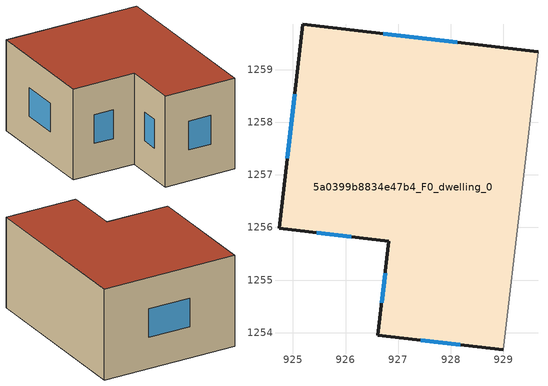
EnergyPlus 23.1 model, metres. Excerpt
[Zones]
5a0399b8834e47b4_F0_dwelling_0
 floor ground (EU_floor_Construction): 929.66,1259.34 929,1253.68 926.61,1253.95 926.82,1255.74 924.73,1255.98 925.18,1259.86 z0
 wall outside (EU_wall_Construction): 929.66,1259.34 925.18,1259.86 924.73,1255.98 926.82,1255.74 926.61,1253.95 929,1253.68 z0:3
 wall adiabatic (EU_wall_Construction): 929,1253.68 929.66,1259.34 z0:3
 window (EU_Window_Construction): 927.43,1253.86 928.18,1253.77 / 926.75,1255.13 926.69,1254.57 / 925.45,1255.9 926.11,1255.82 / 925.03,1258.53 924.89,1257.31 / 928.13,1259.52 926.72,1259.68 z1.03:1.97
 roof outside (EU_roof_Construction): 929,1253.68 929.66,1259.34 925.18,1259.86 924.73,1255.98 926.82,1255.74 926.61,1253.95 z3
[Building]
EU S2 Campaign: North Axis=0; Terrain=City; Solar Distribution=FullExterior
[Site:Location]
Cape.Town.Intl.AP: Latitude=-33.965; Longitude=18.602; Time Zone=2; Elevation=46
[SizingPeriod:WeatherFileDays]
AnnualSizingPeriod: Begin Month=1; Begin Day of Month=1; End Month=12; End Day of Month=31; Day of Week for Start Day=Monday; Use Weather File Daylight Saving Period=No; Use Weather File Rain and Snow Indicators=No
[MATERIAL]
EU_InternalMass_Material: Roughness=MediumRough; Thickness=0.1; Conductivity=1; Density=1800; Specific Heat=900; Thermal Absorptance=0.9; Solar Absorptance=0.7; Visible Absorptance=0.7
[MATERIAL:NOMASS] Roughness=MediumRough; Thermal Absorptance=0.9; Solar Absorptance=0.7; Visible Absorptance=0.7
Name | Thermal Resistance
EU_wall_NoMass | 0.493876
EU_roof_NoMass | 0.449382
EU_floor_NoMass | 1.25
[WINDOWMATERIAL:SIMPLEGLAZINGSYSTEM]
EU_Window_SimpleGlazing: UFactor=4.4; Solar Heat Gain Coefficient=0.85; Visible Transmittance=0.85
[CONSTRUCTION]
EU_wall_Construction: EU_wall_NoMass
EU_roof_Construction: EU_roof_NoMass
EU_floor_Construction: EU_floor_NoMass
EU_Window_Construction: EU_Window_SimpleGlazing
EU_InternalMass_Construction: EU_InternalMass_Material
[ZONE]
5a0399b8834e47b4_F0_dwelling_0: Type=1; Multiplier=1; Ceiling Height=autocalculate; Volume=65.6407; Floor Area=autocalculate; Part of Total Floor Area=Yes
[INTERNALMASS]
5a0399b8834e47b4_F0_dwelling_0_EU_InternalMass: Construction=EU_InternalMass_Construction; Zone or ZoneList=5a0399b8834e47b4_F0_dwelling_0; Surface Area=21.8803
[OTHEREQUIPMENT]
EU_Step8_InternalGain_5a0399b8834e47b4_F0_dwelling_0_f000: Fuel Type=Electricity; Zone or ZoneList or Space or SpaceList=5a0399b8834e47b4_F0_dwelling_0; Schedule=EU_Step8_GainSchedule_5a0399b8834e47b4_F0_dwelling_0_f000; Design Level Calculation Method=Watts/Area; Power per Zone Floor Area=1; Fraction Latent=0; Fraction Radiant=0; Fraction Lost=0; Carbon Dioxide Generation Rate=0; EndUse Subcategory=EU_Step8_InternalGains
[ZONEVENTILATION:DESIGNFLOWRATE]
EU_ConstantAir_5a0399b8834e47b4_F0_dwelling_0: Zone or ZoneList or Space or SpaceList=5a0399b8834e47b4_F0_dwelling_0; Schedule=EU_AlwaysOn; Design Flow Rate Calculation Method=AirChanges/Hour; Air Changes per Hour=0.64; Ventilation Type=Natural; Fan Pressure Rise=0; Fan Total Efficiency=1; Constant Term Coefficient=1; Temperature Term Coefficient=0; Velocity Term Coefficient=0; Velocity Squared Term Coefficient=0; Minimum Indoor Temperature=-100; Maximum Indoor Temperature=100; Delta Temperature=-100; Minimum Outdoor Temperature=-100; Maximum Outdoor Temperature=100; Maximum Wind Speed=40
[HVACTEMPLATE:THERMOSTAT]
EU_HeatOnly_5a0399b8834e47b4_F0_dwelling_0: Constant Heating Setpoint=20; Constant Cooling Setpoint=50
[HVACTEMPLATE:ZONE:IDEALLOADSAIRSYSTEM]
5a0399b8834e47b4_F0_dwelling_0: Template Thermostat=EU_HeatOnly_5a0399b8834e47b4_F0_dwelling_0; System Availability Schedule=EU_AlwaysOn; Maximum Heating Supply Air Temperature=50; Minimum Cooling Supply Air Temperature=13; Maximum Heating Supply Air Humidity Ratio=0.0156; Minimum Cooling Supply Air Humidity Ratio=0.0077; Heating Limit=NoLimit; Cooling Limit=NoLimit; Heating Availability Schedule=EU_AlwaysOn; Cooling Availability Schedule=EU_CoolingOff; Dehumidification Control Type=ConstantSensibleHeatRatio; Cooling Sensible Heat Ratio=0.7; Dehumidification Setpoint=60; Humidification Control Type=None; Humidification Setpoint=30; Outdoor Air Method=None; Outdoor Air Flow Rate per Person=0.00944; Outdoor Air Flow Rate per Zone Floor Area=0; Outdoor Air Flow Rate per Zone=0; Demand Controlled Ventilation Type=None; Outdoor Air Economizer Type=NoEconomizer; Heat Recovery Type=None; Sensible Heat Recovery Effectiveness=0.7; Latent Heat Recovery Effectiveness=0.65
[SIZING:ZONE]
5a0399b8834e47b4_F0_dwelling_0: Zone Cooling Design Supply Air Temperature Input Method=SupplyAirTemperature; Zone Cooling Design Supply Air Temperature=13; Zone Heating Design Supply Air Temperature Input Method=SupplyAirTemperature; Zone Heating Design Supply Air Temperature=50; Zone Cooling Design Supply Air Humidity Ratio=0.008; Zone Heating Design Supply Air Humidity Ratio=0.008; Cooling Design Air Flow Method=DesignDay; Cooling Design Air Flow Rate=0; Cooling Minimum Air Flow per Zone Floor Area=0.000762; Cooling Minimum Air Flow=0; Cooling Minimum Air Flow Fraction=0.2; Heating Design Air Flow Method=DesignDay; Heating Design Air Flow Rate=0; Heating Maximum Air Flow per Zone Floor Area=0.002032; Heating Maximum Air Flow=0.141576; Heating Maximum Air Flow Fraction=0.3; Account for Dedicated Outdoor Air System=No; Dedicated Outdoor Air System Control Strategy=NeutralSupplyAir; Dedicated Outdoor Air Low Setpoint Temperature for Design=autosize; Dedicated Outdoor Air High Setpoint Temperature for Design=autosize; Zone Load Sizing Method=Sensible Load Only No Latent Load; Zone Latent Cooling Design Supply Air Humidity Ratio Input Method=HumidityRatioDifference; Zone Cooling Design Supply Air Humidity Ratio Difference=0.005; Zone Latent Heating Design Supply Air Humidity Ratio Input Method=HumidityRatioDifference; Zone Humidification Design Supply Air Humidity Ratio Difference=0.005
[SCHEDULE:CONSTANT]
Name | Hourly Value
EU_AlwaysOn | 1
EU_CoolingOff | 0
[SCHEDULE:FILE]
EU_Step8_GainSchedule_5a0399b8834e47b4_F0_dwelling_0_f000: File=../../schedules/5a0399b8834e47b4/5a0399b8834e47b4_F0_dwelling_0_f000_gain.csv; Column Number=1; Rows to Skip at Top=0; Number of Hours of Data=8760; Column Separator=Comma; Interpolate to Timestep=No; Minutes per Item=60; Adjust Schedule for Daylight Savings=Yes
